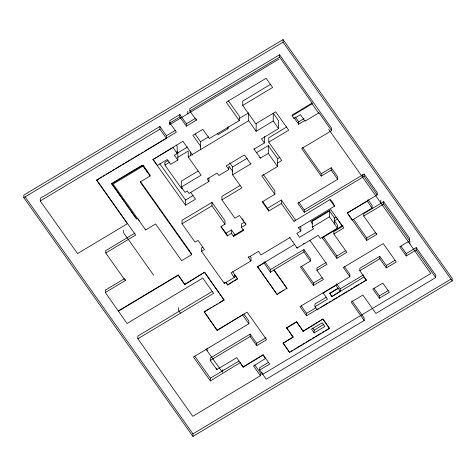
<?xml version="1.0" encoding="UTF-8"?>
<svg xmlns="http://www.w3.org/2000/svg" width="476" height="476" viewBox="0 0 476 476"><rect width="100%" height="100%" fill="white"/><g stroke="black" fill="none" stroke-linecap="round" stroke-linejoin="round"><path stroke-width="0.71" d="M23.8 197.641L23.812 195.089L283.053 39.591L452.2 278.359L452.188 280.911L192.947 436.409L23.8 197.641L283.036 42.144L283.053 39.591M40.276 200.967L40.287 198.29L159.936 126.527L166.445 135.708L166.427 138.385L96.634 180.249L127.407 223.69L77.552 253.589L40.276 200.967L159.924 129.204L159.936 126.527M96.634 180.249L101.715 176.911M254.731 364.991L260.42 373.017L260.402 375.748L192.786 416.304L137.861 338.775L213.593 293.347L202.782 278.085L127.05 323.513L105.333 292.514L105.345 290.122L124.664 278.537M105.333 292.514L125.277 280.548L105.761 253L105.773 250.614L135.047 233.056M137.374 218.294L136.356 218.9L111.604 183.54L141.699 165.487L142.193 166.178M123.689 230.354L123.677 232.907L153.7 275.289M125.277 280.548L125.283 279.358M136.356 218.9L136.362 218.49M137.861 338.775L137.873 336.038L212.338 291.377M139.129 220.769L139.135 220.186M147.268 171.503L143.026 165.511L142.193 166.011L142.187 166.594L141.699 165.487M143.02 166.094L113.109 184.034L145.638 229.95L155.61 223.97L181.63 260.705L191.673 254.678L140.152 181.957L150.053 176.019L143.02 166.094L143.026 165.22L141.753 165.981M145.638 229.95L145.644 229.075M147.262 172.086L147.268 171.211M150.053 176.019L150.059 175.144L143.026 165.22M176.995 151.624L177.851 152.832L177.816 160.061L170.628 164.369L167.207 159.537L157.235 165.517L152.992 159.531L182.909 141.295L192.709 155.128M157.235 165.517L185.527 205.156L195.493 199.176L190.614 192.286M182.707 187.806L181.546 188.502L164.922 165.041L164.94 162.387L168.117 160.483M169.563 122.165L169.551 124.718L278.93 59.107M144.222 151.416L176.4 132.114L169.896 122.933L169.908 120.541L179.88 114.561L186.384 123.748L186.372 126.134L196.344 120.154L196.35 118.958M177.816 160.061L174.383 155.235L177.179 153.558L172.937 147.28M177.179 153.558L177.215 146.328L176.37 145.132M184.676 284.523L204.615 272.218L184.676 284.523L178.173 274.997L118.346 310.876M178.488 307.71L178.476 310.263L180.452 313.047M186.372 126.134L179.869 116.947L179.88 114.561M208.928 178.03L208.91 181.481L188.972 193.44L187.235 190.989L184.991 192.334L181.273 187.08L181.302 181.16L198.04 171.122M225.963 282.643L227.599 284.945L237.566 278.966L234.305 274.36L234.287 277.46L224.315 283.446L201.556 251.316L204.507 249.549L198.004 240.362L195.053 242.135L182.04 223.768L182.058 220.317L211.969 202.377L224.981 220.745L224.964 224.19L220.793 226.695L227.296 235.882L231.473 233.377L231.491 229.926L225.761 233.365M185.527 205.156L185.551 200.033L159.835 163.738M187.806 113.764L187.818 111.211M181.273 187.08L201.11 175.18L188.21 156.973L188.24 151.053L177.828 157.3M196.344 120.154L189.835 110.968L189.853 108.582L279.585 54.758L331.629 128.222L331.617 130.608L301.707 148.554L321.223 176.102L331.195 170.122L331.207 167.736L321.235 173.716L321.223 176.102M190.555 155.563L190.573 152.118M191.673 254.678L191.679 253.803L140.587 181.689M192.947 436.409L192.964 433.856L25.103 196.909M200.527 149.583L200.569 141.747L195.029 133.934M201.556 251.316L201.574 247.871L202.847 247.103M217.205 330.439L204.192 311.726L217.205 330.439L242.742 314.773M207.12 350.693L207.131 348.14M243.23 366.829L263.168 354.864L243.224 367.175L236.721 357.643L216.782 369.608L210.273 360.421L210.285 358.035L250.168 334.11L256.677 343.297L256.665 345.683L266.631 339.703L247.115 312.155L217.205 330.094M240.261 362.641L210.344 380.925L210.362 378.194L194.678 356.06M224.964 224.19L211.951 205.828L211.969 202.377M216.782 369.608L216.788 368.412M231.473 233.377L233.621 236.411L243.593 230.432L241.439 227.397L245.967 224.684L239.458 215.497L234.936 218.21L221.923 199.843L221.941 196.398L240.011 185.557M222.429 369.727L222.411 372.28L206.072 349.217M204.192 312.072L224.131 300.112L204.615 272.218M224.315 283.446L224.321 282.203M227.296 235.882L227.302 235.102L221.203 226.493M217.348 133.506L218.121 134.595L227.968 128.693L227.974 126.658M227.599 284.945L232.585 281.613M208.91 181.481L207.173 179.024L217.145 173.044L218.883 175.495L228.855 169.515L228.873 166.07L232.621 171.366M221.923 199.843L241.867 187.883L232.603 174.811L232.645 166.975L229.676 162.78M233.621 236.411L233.621 235.632L243.593 229.652M237.566 278.966L232.693 271.736M200.545 146.138L192.881 135.315L202.847 129.335L209.357 138.522L239.267 120.577L239.291 116.186L228.379 100.787M241.439 227.397L241.457 223.946L244.622 222.048M277.544 163.042L281.768 160.513L268.756 142.145L288.694 130.186L275.687 111.818L255.743 123.778L242.73 105.416L242.754 101.025L270.755 84.228M256.207 152.844L268.309 145.585L268.268 153.421L260.431 158.121L254.071 149.137L264.394 142.943L261.508 138.867L278.579 128.627L278.621 120.791L273.26 113.217L273.218 121.053L256.147 131.293L248.65 120.72L248.692 112.877L239.279 118.524M234.287 277.46L231.044 272.885L250.989 260.925L248.49 257.397L248.49 256.618M210.344 380.925L193.393 357L248.847 323.74L248.859 321.002L243.974 314.112M256.665 345.683L250.156 336.502L250.168 334.11M250.989 260.925L251.007 257.474L250.156 256.278M256.147 131.293L256.189 123.457M273.986 269.862L270.463 272.32L270.481 269.589L303.914 249.537L303.902 251.923L273.986 269.862L286.998 288.23L277.026 294.555L257.51 266.661L294.781 244.301M352.002 300.892L364.176 318.069L364.164 320.461L266.209 379.211L259.706 370.03L259.717 367.645L268.44 362.409M261.984 372.208L261.973 374.761L430.804 273.492L328.624 129.264M264.394 142.943L264.43 136.529M270.463 272.32L263.96 262.794M260.402 375.748L253.5 366.008L265.656 358.374M268.756 142.145L268.779 137.76L286.849 126.919M267.417 208.381L281.34 200.027L281.322 203.472L268.75 211.017L268.756 210.237L262.657 201.628M268.75 211.017L262.246 201.83L274.819 194.291L274.836 190.84L263.085 174.252M274.819 194.291L261.806 175.924L277.526 166.493L277.567 158.657L268.309 145.585M277.026 294.555L278.276 293.46M312.101 103.06L292.163 115.019L292.157 115.817L294.043 118.476L300.421 114.651L305.039 121.178L318.605 113.038L312.095 103.857L312.101 103.06L279.573 57.144L279.585 54.758M322.996 318.985L303.051 331.29L322.996 318.985L329.499 328.511L289.616 352.43L283.107 343.25L293.079 336.925L289.42 331.76M283.107 343.25L293.079 337.27L286.576 327.744L296.548 321.758L303.051 330.945M289.616 352.43L283.113 342.904M294.043 118.476L294.049 117.685L298.666 124.206L305.045 120.38M293.079 337.27L293.079 336.925M303.051 331.29L296.548 321.758M298.666 124.206L298.678 121.82L295.316 117.072M334.467 223.934L334.503 218.103L329.469 210.999L312.315 221.286L312.286 227.123L313.535 228.891L299.571 237.268L296.845 233.418L300.844 231.021L300.862 227.576L300.011 226.374M304.265 209.922L364.086 174.037L364.075 176.423L304.253 212.308L304.265 209.922L298.69 202.05M318.367 308.674L306.514 315.778L306.526 313.392L301.243 305.931M326.31 262.347L316.962 267.952L316.951 270.338L323.418 279.471L313.446 285.451L300.433 267.084L310.406 261.104L310.417 258.718L303.914 249.537M313.446 285.451L313.458 283.065L301.707 266.477M314.148 332.908L311.488 329.148L322.175 322.734L324.84 326.494L314.148 332.908L314.166 330.171L312.643 328.023M306.514 315.778L300.011 306.598L349.866 276.693L343.357 267.512L383.24 243.587L396.252 261.955L386.28 267.934L386.292 265.548L379.788 256.368L359.85 268.327L359.832 270.713L366.341 280.239L317.099 309.775L314.945 306.734L314.963 304.003L326.238 297.238M317.099 309.775L317.105 309.43M318.605 113.038L318.611 112.241L331.617 130.608M314.945 306.734L327.482 299.214L323.133 292.728M290.062 237.137A4.343 1.416 -35.3 0 0 289.783 237.655L297.113 248.008L318.147 235.394L320.306 238.446L337.46 228.159L329.44 216.836L329.469 210.999M331.837 296.602L329.69 293.222L338.067 288.2L340.215 291.235L331.837 296.602L364.188 276.853M342.161 225.713L322.216 238.018L322.222 237.673L336.853 258.325L346.825 252.345L333.813 233.978L333.825 231.592L343.172 225.987M329.69 293.567L338.067 288.545L335.866 285.088M336.853 258.325L336.865 255.939L323.49 237.054M342.161 226.058L337.276 218.817M304.253 212.308L297.815 203.228L337.698 179.303L337.716 176.917L331.207 167.736M337.46 228.159L337.478 225.053L334.485 220.834L337.276 219.162M338.067 288.545L338.067 288.2M340.215 291.235L340.227 288.843L336.669 283.821M368.013 199.634L372.089 205.382L372.071 208.113L352.133 220.079L347.248 212.837L377.159 194.892L377.17 192.506L364.086 174.037M349.866 276.693L349.878 274.307L344.184 266.268M352.133 220.079L352.133 219.733M362.658 177.304L362.676 174.751M348.878 215.134L366.764 240.386L376.736 234.406L363.723 216.039L363.735 213.653L383.68 201.687L409.699 238.422L409.687 240.808L399.715 246.788L406.224 255.975L416.197 249.995L416.208 247.609L406.236 253.589L406.224 255.975M366.764 240.386L366.776 238L353.4 219.115M372.071 208.113L367.186 200.872M376.736 234.406L376.742 233.21M379.354 298.262L372.845 289.081L382.817 283.101L389.32 292.282L379.354 298.262L379.366 295.876L374.077 288.414M386.28 267.934L379.777 258.754L379.788 256.368M380.764 202.853L380.776 200.301M409.687 240.808L383.668 204.079L383.68 201.687M409.836 243.896L409.848 241.344M364.164 320.461L351.151 302.093L362.873 295.06L375.885 313.428L435.713 277.544L435.724 275.158L416.208 247.609M296.935 247.401A4.343 0.934 59 0 1 297.113 248.008L297.214 247.234M169.896 122.933L179.869 116.947M189.835 110.968L279.573 57.144M166.445 135.708L175.168 130.472M186.384 123.748L195.112 118.512M102.983 176.15L104.887 175.013M106.154 174.252L111.229 171.205M112.497 170.444L114.401 169.301M115.674 168.54L120.749 165.499M122.017 164.738L123.921 163.595M125.188 162.834L130.263 159.787M131.537 159.026L133.435 157.883M134.708 157.122L139.783 154.081M141.051 153.32L142.955 152.177M111.598 183.956L141.699 165.898M242.73 105.416L272.641 87.471L266.138 78.29L226.255 102.209L239.267 120.577M152.992 159.531L172.937 147.566M177.851 152.832L187.574 147.001M200.569 141.747L208.726 136.856M164.922 165.041L170.009 161.989M188.21 156.973L248.65 120.72M292.157 115.817L312.095 103.857M298.678 121.82L303.896 118.691M232.645 166.975L247.294 158.187M185.551 200.033L193.03 195.547M232.603 174.811L250.763 163.922A5.777 1.886 -35.3 0 1 250.929 163.238M105.761 253L135.672 235.061L96.634 179.958M277.567 158.657L279.983 157.211M182.04 223.768L211.951 205.828M118.346 311.221L178.167 275.342M281.322 203.472L293.942 221.28L329.874 199.73A4.343 0.934 59 0 1 332.183 201.693A4.343 0.934 59 0 1 334.479 206.233L298.547 227.784L300.844 231.021M248.49 257.397L258.456 251.417L260.961 254.946L289.783 237.655M312.286 227.123L329.44 216.836M334.503 218.103L336.175 217.098M233.829 280.864L237.572 278.621M257.51 267.006L263.96 263.139M347.248 213.183L367.186 201.217M204.817 311.352L209.178 308.74M210.422 307.99L211.671 307.24M212.915 306.496L214.789 305.372M216.033 304.628L217.282 303.878M219.15 302.754L223.512 300.142M333.813 233.978L343.785 227.998L330.772 209.63L310.828 221.596L312.304 223.672M363.723 216.039L383.668 204.079M336.865 255.939L345.588 250.709M366.776 238L375.505 232.764M279.519 292.716L281.393 291.592M282.637 290.848L283.88 290.098M316.951 270.338L326.917 264.358L309.918 240.356M313.458 283.065L322.181 277.829M210.273 360.421L250.156 336.502M359.832 270.713L379.777 258.754M323.127 293.073L335.866 285.433M340.227 288.843L363.569 274.848M256.677 343.297L266.024 337.686M306.526 313.392L315.868 307.788M386.292 265.548L395.02 260.312M320.259 307.538L321.52 306.782M322.787 306.02L327.833 302.992M329.094 302.236L330.993 301.1M332.254 300.344L337.305 297.316M338.567 296.554L340.459 295.417M341.72 294.662L346.772 291.633M348.033 290.878L349.295 290.122M350.562 289.36L352.454 288.224M353.716 287.468L358.767 284.44M360.029 283.684L361.921 282.548M363.182 281.792L366.341 279.894M286.576 328.083L296.542 322.103M210.362 378.194L239 361.016M314.166 330.171L323.597 324.519M379.366 295.876L388.089 290.646M259.706 370.03L269.672 364.051L263.168 354.864M290.884 351.33L292.151 350.568M294.049 349.432L295.31 348.67M296.578 347.908L301.641 344.874M302.909 344.112L304.807 342.976M306.074 342.214L311.137 339.18M312.405 338.418L314.303 337.282M315.57 336.52L320.634 333.48M321.901 332.724L323.799 331.582M325.066 330.826L329.499 328.166M192.964 433.856L450.927 279.12M283.036 42.144L452.188 280.911M364.075 176.423L377.159 194.892M416.197 249.995L435.713 277.544M400.953 246.128L406.236 253.589M331.195 170.122L337.698 179.303M302.569 147.364L321.235 173.716M347.248 212.837L348.063 213.986M329.874 199.73L334.479 206.233M273.218 121.053L278.579 128.627M364.182 277.199L366.341 280.239M268.268 153.421L277.526 166.493M281.34 200.027L295.769 220.388M227.195 127.598L227.968 128.693M250.763 163.922L244.396 154.938L226.237 165.826L228.855 169.515M303.902 251.923L310.406 261.104M329.69 293.222L331.837 296.256M322.99 319.325L329.499 328.511M242.308 218.74L243.528 220.459M245.158 222.756L245.967 223.904M273.986 270.207L286.998 288.575M264.787 261.556L270.481 269.589M231.491 229.926L234.882 234.722M257.51 266.661L276.181 293.014M159.924 129.204L166.427 138.385M286.576 327.744L288.611 330.612M152.998 159.24L156.812 164.631M226.32 282.798L227.171 283.999M242.742 315.118L248.847 323.74M204.615 272.564L224.131 300.112M263.168 355.209L265.65 358.72M178.173 274.997L184.676 284.178M138.082 218.698L138.784 219.692M240.261 362.986L243.224 367.175M111.604 183.54L116.299 190.168M117.15 191.376L120.993 196.796M121.844 198.004L124.409 201.622M125.259 202.824L129.103 208.244M129.954 209.452L135.934 217.889M253.904 148.649A5.777 1.886 -35.3 0 1 254.071 149.137M259.789 157.377A5.777 1.886 -35.3 0 1 260.431 158.121M293.942 221.28A4.343 0.934 59 0 1 294.412 221.275M298.369 227.177A4.343 0.934 59 0 1 298.547 227.784M292.508 241.505A4.343 0.934 59 0 1 292.978 241.493M297.113 248.008A4.343 1.416 -35.3 0 1 297.393 247.49M303.468 243.534A4.343 1.416 -35.3 0 1 304.176 243.771"/></g></svg>
